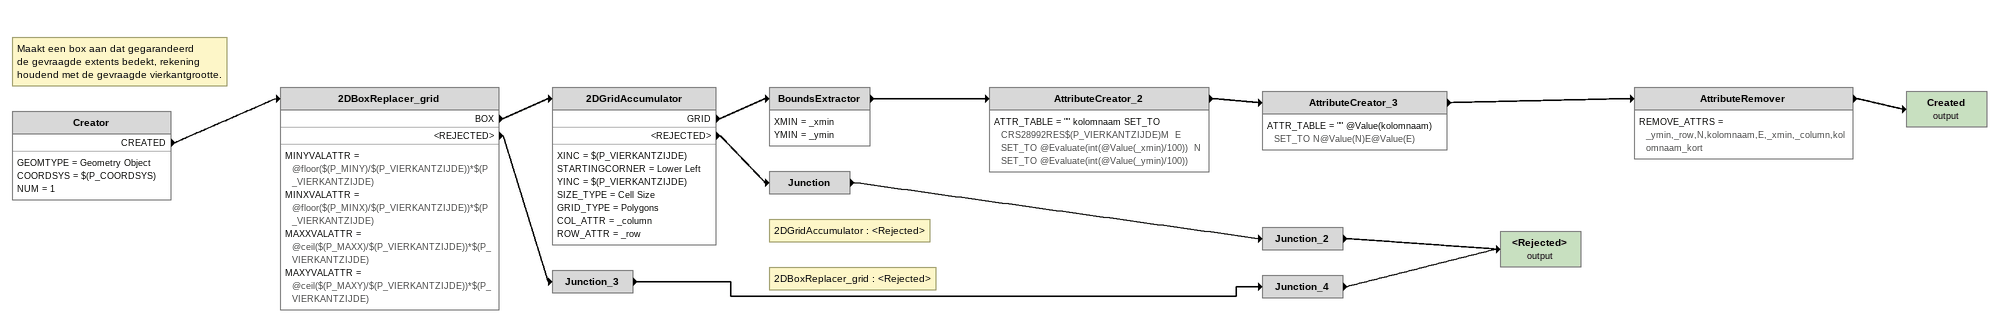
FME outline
Creator
    GEOMTYPE = Geometry Object
    COORDSYS = $(P_COORDSYS)
    NUM = 1
    CREATED -> 2DBoxReplacer_grid
Note: Maakt een box aan dat gegarandeerd / de gevraagde extents bedekt, rekening / houdend met de gevraagde vierkantgrootte.
2DBoxReplacer_grid
    MINYVALATTR = @floor($(P_MINY)/$(P_VIERKANTZIJDE))*$(P_VIERKANTZIJDE)
    MINXVALATTR = @floor($(P_MINX)/$(P_VIERKANTZIJDE))*$(P_VIERKANTZIJDE)
    MAXXVALATTR = @ceil($(P_MAXX)/$(P_VIERKANTZIJDE))*$(P_VIERKANTZIJDE)
    MAXYVALATTR = @ceil($(P_MAXY)/$(P_VIERKANTZIJDE))*$(P_VIERKANTZIJDE)
    BOX -> 2DGridAccumulator
    <REJECTED> -> Junction_3
2DGridAccumulator
    XINC = $(P_VIERKANTZIJDE)
    STARTINGCORNER = Lower Left
    YINC = $(P_VIERKANTZIJDE)
    SIZE_TYPE = Cell Size
    GRID_TYPE = Polygons
    COL_ATTR = _column
    ROW_ATTR = _row
    GRID -> BoundsExtractor
    <REJECTED> -> Junction
BoundsExtractor
    XMIN = _xmin
    YMIN = _ymin
    -> AttributeCreator_2
AttributeCreator_2
    ATTR_TABLE = "" kolomnaam SET_TO CRS28992RES$(P_VIERKANTZIJDE)M  E SET_TO @Evaluate(int(@Value(_xmin)/100))  N SET_TO @Evaluate(int(@Value(_ymin)/100))
    -> AttributeCreator_3
AttributeCreator_3
    ATTR_TABLE = "" @Value(kolomnaam) SET_TO N@Value(N)E@Value(E)
    -> AttributeRemover
AttributeRemover
    REMOVE_ATTRS = _ymin,_row,N,kolomnaam,E,_xmin,_column,kolomnaam_kort
    -> Created (output)
Created (output)
Junction
    -> Junction_2
Note: 2DGridAccumulator : <Rejected>
Junction_2
    -> <Rejected> (output)
Junction_3
    -> Junction_4
Note: 2DBoxReplacer_grid : <Rejected>
Junction_4
    -> <Rejected> (output)
<Rejected> (output)
